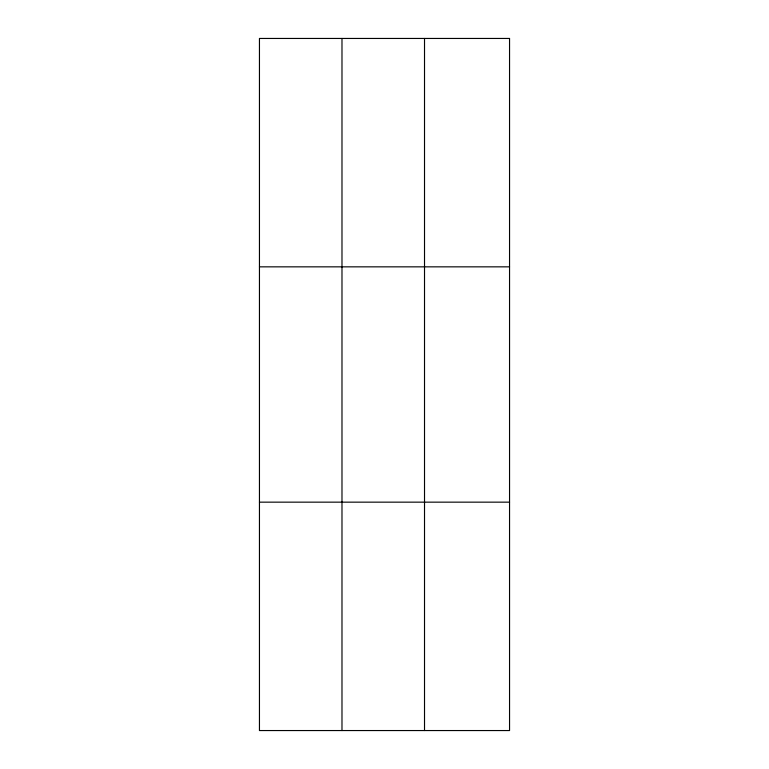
<?xml version="1.0" encoding="UTF-8"?>
<svg xmlns="http://www.w3.org/2000/svg" width="769" height="769" viewBox="0 0 769 769"><rect width="100%" height="100%" fill="white"/><g stroke="black" fill="none" stroke-linecap="round" stroke-linejoin="round"><path stroke-width="1.15" d="M341.984 38.45L341.984 730.55M424.517 38.45L424.517 730.55M259.451 266.843L509.549 266.843M259.451 502.157L509.549 502.157M509.549 38.45L509.549 730.55L259.451 730.55L259.451 38.45L509.549 38.45"/></g></svg>
